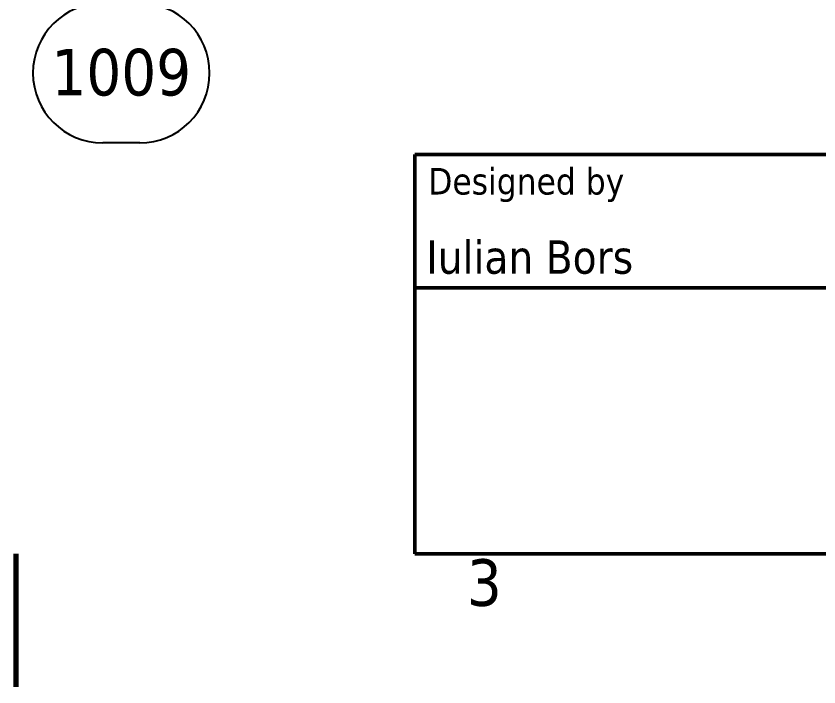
# Model space of a CAD drawing. Header units: millimetres. Extents: x -1901 to 2520, y -3919 to 1782.
# Drawn here: x 1260 to 1622.3, y 0 to 302.5 of the extents above; entities that cross this region are included whole.
import ezdxf
from ezdxf.enums import TextEntityAlignment as Align

# ---------------------------------------------------------------- set-up
doc = ezdxf.new("R2010")
doc.units = ezdxf.units.MM
doc.header["$LTSCALE"] = 6
for name, color, linetype, lineweight in [('Border (ISO)', 7, 'Continuous', 70), ('Symbol (ISO)', 7, 'Continuous', 25), ('Title (ISO)', 7, 'Continuous', 50)]:
    doc.layers.add(name, color=color, linetype=linetype, lineweight=lineweight)
doc.styles.add('Note Text (ISO)', font='tahoma.ttf')
doc.styles.add('Text Style39', font='tahoma.ttf')
doc.styles.add('Text Style41', font='tahoma.ttf')

# ---------------------------------------------------------------- blocks, each defined once
blk = doc.blocks.new('Borders Default Border')
at = {"layer": 'Border (ISO)', "flags": 128}
blk.add_lwpolyline([(210, 0), (210, 10)], dxfattribs=at)
at = {"layer": 'Border (ISO)', "insert": (243.911, 6.026), "char_height": 3.5, "attachment_point": 7, "style": 'Note Text (ISO)'}
blk.add_mtext('3', dxfattribs=at)
blk = doc.blocks.new('Title Blocks I.A.B')
at = {"layer": 'Title (ISO)'}
for p, q in [((270.071, 130), (100.071, 130)), ((100.071, 130), (100.071, 100)), ((100.071, 120), (270.071, 120)), ((100.071, 100), (270.071, 100))]:
    blk.add_line(p, q, dxfattribs=at)
at = {"layer": 'Title (ISO)', "style": 'Text Style41'}
blk.add_text('Designed by', height=2, dxfattribs=at).set_placement((101.071, 129), align=Align.TOP_LEFT)
at = {"layer": 'Title (ISO)', "style": 'Text Style39'}
for tag, p in [('CHECKED_BY', (133.071, 121)), ('ENG_APPROVED_BY', (158.071, 121))]:
    blk.add_attdef(tag, text='', height=2.5, dxfattribs=at).set_placement(p, align=Align.BOTTOM_LEFT)
blk.add_attdef('ENG_APPROVAL_DATE', text='', height=2.5, dxfattribs=at).set_placement((196.071, 121), align=Align.BOTTOM_RIGHT)
at = {"layer": 'Title (ISO)'}
for tag, p, height, style in [('CREATION_DATE_001', (221.004, 121.544), 2.5, 'Text Style39'), ('AUTHOR_001', (100.915, 121.052), 2.5, 'Text Style39'), ('COMPANY_001', (131.124, 108.208), 3.5, 'Note Text (ISO)'), ('PART_NUMBER_001', (175.876, 103.25), 3.5, 'Note Text (ISO)')]:
    blk.add_attdef(tag, p, '', height=height, dxfattribs=dict(at, style=style))
at = {"layer": 'Title (ISO)', "style": 'Note Text (ISO)'}
for tag, p in [('TITLE', (222.571, 115)), ('REVISION_NUMBER', (242.571, 103.5))]:
    blk.add_attdef(tag, text='', height=3.5, dxfattribs=at).set_placement(p, align=Align.MIDDLE_CENTER)
blk = doc.blocks.new('Balloon43')
at = {"layer": 'Symbol (ISO)'}
for p, q in [((222.109, 65.921), (221.263, 63.516)), ((221.759, 63.446), (222.109, 65.921)), ((222.254, 63.376), (222.109, 65.921)), ((221.759, 63.446), (220.041, 51.313)), ((221.263, 63.516), (222.254, 63.376)), ((219.307, 51.377), (216.521, 51.377)), ((219.307, 40.877), (216.521, 40.877))]:
    blk.add_line(p, q, dxfattribs=at)
at = {"layer": 'Symbol (ISO)', "flags": 128}
blk.add_lwpolyline([(222.254, 63.376), (222.109, 65.921)], dxfattribs=at)
at = {"layer": 'Symbol (ISO)'}
for centre, start, end in [((216.521, 46.127), 90, 270), ((219.307, 46.127), 270, 90)]:
    blk.add_arc(centre, 5.25, start, end, dxfattribs=at)
blk.add_solid([(222.254, 63.376), (222.109, 65.921), (221.263, 63.516), (222.254, 63.376)], dxfattribs=at)
at = {"layer": 'Symbol (ISO)', "insert": (217.914, 46.164), "char_height": 3.5, "attachment_point": 5, "style": 'Note Text (ISO)'}
blk.add_mtext('1009', dxfattribs=at)

msp = doc.modelspace()

# ---------------------------------------------------------------- block references
at = {"xscale": 6, "yscale": 6, "zscale": 6}
msp.add_blockref('Borders Default Border', (0, 0), dxfattribs=at)
ref = msp.add_blockref('Title Blocks I.A.B', (839.572, -540), dxfattribs=dict(xscale=6, yscale=6, zscale=6))
ref.add_attrib('AUTHOR_001', 'Iulian Bors', (1445.063, 186.312), dxfattribs={"layer": 'Title (ISO)', "height": 15, "style": 'Text Style39'})
at = {"layer": 'Symbol (ISO)', "xscale": 6, "yscale": 6, "zscale": 6}
msp.add_blockref('Balloon43', (0, 0), dxfattribs=at)

doc.saveas('drawing.dxf')
